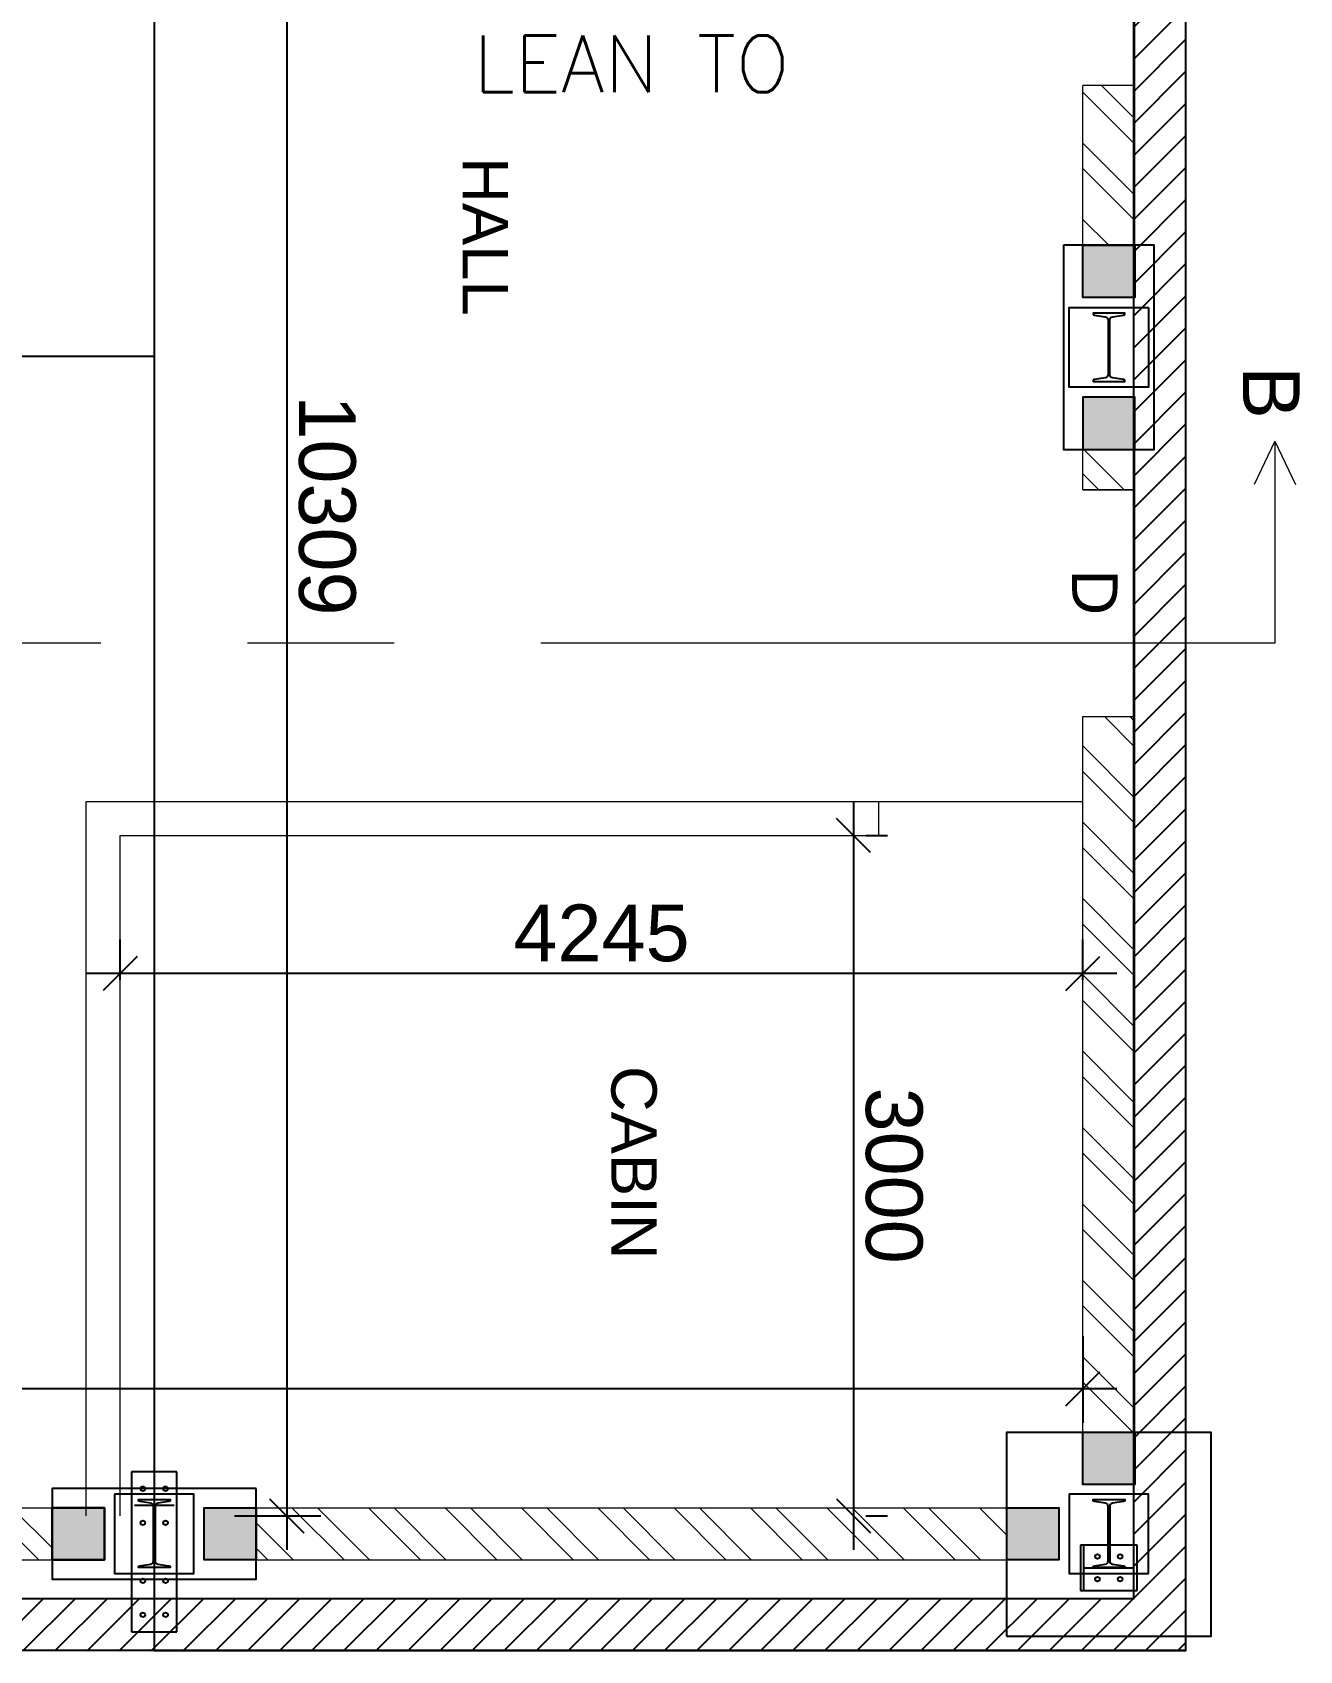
# Model space of a CAD drawing. Header units: millimetres. Extents: x -1427 to 62750, y 0 to 21191.
# Drawn here: x 57161 to 62750, y 7136 to 14274 of the extents above; entities that cross this region are included whole.
import ezdxf

# ---------------------------------------------------------------- set-up
doc = ezdxf.new("R2010")
doc.units = ezdxf.units.MM
doc.header["$MEASUREMENT"] = 0
doc.linetypes.add('CENTER', pattern=[345.194, 215.747, -43.149, 43.149, -43.149])
doc.linetypes.add('CONTIN', pattern=[0])
doc.layers.get('0').update_dxf_attribs({"linetype": 'CONTIN'})
doc.layers.get('Defpoints').update_dxf_attribs({"linetype": 'CONTINUOUS'})
for name, color, linetype in [('1', 7, 'CONTIN'), ('10', 7, 'CONTIN'), ('11', 6, 'CONTIN'), ('14', 1, 'CONTIN'), ('27', 7, 'CENTER'), ('STL', 1, 'CONTINUOUS')]:
    doc.layers.add(name, color=color, linetype=linetype)
for name, color, linetype, lineweight in [('Column', 1, 'CONTINUOUS', 25), ('dim', 3, 'CONTINUOUS', 18), ('Footing', 135, 'CONTINUOUS', 25), ('Plate', 7, 'CONTINUOUS', 25), ('Section Line', 51, 'CONTINUOUS', 15), ('TEXT', 7, 'CONTINUOUS', 25), ('wall', 7, 'CONTINUOUS', 20)]:
    doc.layers.add(name, color=color, linetype=linetype, lineweight=lineweight)
doc.layers.add('HATCH', color=252, linetype='CONTINUOUS', lineweight=13, true_color=0x969696)
doc.styles.add('ARIAL', font='ARIAL.TTF')
doc.styles.add('ARIAL1000', font='arial.ttf', dxfattribs={"height": 2500})
doc.styles.add('SIMPLEX', font='SIMPLEX')
doc.dimstyles.new('STANDARD$0', dxfattribs={"dimscale": 0, "dimtxt": 250, "dimasz": 150, "dimexe": 150, "dimexo": 150, "dimgap": 50, "dimtad": 1, "dimdec": 0, "dimzin": 0, "dimdsep": 46, "dimtxsty": 'ARIAL', "dimcen": 0, "dimdle": 150, "dimadec": 0, "dimazin": 0, "dimtm": 1e-09, "dimtfac": 1.5, "dimtdec": 0, "dimtofl": 0, "dimtmove": 2, "dimatfit": 3, "dimfxl": 1, "dimtvp": 1, "dimtolj": 1, "dimtzin": 0, "dimarcsym": 0})

# ---------------------------------------------------------------- blocks, each defined once
blk = doc.blocks.new('WCOL')
for p, q in [((-113.914, 222.133), (113.914, 222.133)), ((0, 222.133), (0, 0)), ((-113.914, 0), (113.914, 0))]:
    blk.add_line(p, q)
blk = doc.blocks.new('BOLT_0')
at = {"layer": '1'}
blk.add_circle((0, 0), 25.4, dxfattribs=at)
blk = doc.blocks.new('asfa')
at = {"linetype": 'Continuous'}
h = blk.add_hatch(dxfattribs=at)
h.set_pattern_fill('ANSI31', color=1, scale=800, style=0)
h.set_pattern_definition([(45, (38075.48, 2656.93), (-70.71068, 70.71068), [])])
h.paths.add_polyline_path([(46833.7, 7136.1), (46833.7, 18556.1), (62248.7, 18556.1), (62248.7, 7136.1)])
h.paths.add_polyline_path([(47063.7, 18326.1), (47063.7, 7366.1), (58063.7, 7366.1), (62018.7, 7366.1), (62018.7, 18326.1)], flags=16)
for p, q in [((57698.7, 18556.1), (57698.7, 7136.1)), ((61798.7, 7400.1), (61798.7, 7602.1)), ((62018.7, 7400.1), (62018.7, 7602.1)), ((61798.7, 7501.1), (62018.7, 7501.1))]:
    blk.add_line(p, q)
for points in [[(62248.7, 7136.1), (46833.7, 7136.1), (46833.7, 18556.1), (62248.7, 18556.1)], [(57698.7, 7136.1), (62248.7, 7136.1), (62248.7, 18556.1), (57698.7, 18556.1)]]:
    blk.add_lwpolyline(points)
blk.add_lwpolyline([(47063.7, 18326.1), (47063.7, 7366.1), (58063.7, 7366.1), (62018.7, 7366.1), (62018.7, 18326.1), (47063.7, 18326.1)], close=True)
at = {"layer": '10'}
for p, q in [((57598.7, 7925.1), (57598.7, 7219.1)), ((57798.7, 7925.1), (57598.7, 7925.1)), ((57798.7, 7219.1), (57798.7, 7925.1)), ((62033.7, 7601.1), (61783.7, 7601.1)), ((61783.7, 7601.1), (61783.7, 7401.1)), ((62033.7, 7401.1), (62033.7, 7601.1)), ((61783.7, 7401.1), (62033.7, 7401.1)), ((57598.7, 7219.1), (57798.7, 7219.1))]:
    blk.add_line(p, q, dxfattribs=at)
at = {"layer": '27', "color": 3, "linetype": 'Continuous'}
blk.add_line((46810, 12846.1), (57698.7, 12846.1), dxfattribs=at)
at = {"layer": '10'}
for name, p, xscale, yscale, zscale in [('BOLT_0', (57648.7, 7850.1), 0.3937008, 0.3937008, 0.3937008), ('BOLT_0', (57748.7, 7850.1), 0.3937008, 0.3937008, 0.3937008), ('WCOL', (57698.7, 7366.1), 0.76812184, 1.855, 1.855), ('BOLT_0', (57648.7, 7700.1), 0.3937008, 0.3937008, 0.3937008), ('BOLT_0', (57748.7, 7700.1), 0.3937008, 0.3937008, 0.3937008), ('BOLT_0', (57648.7, 7444.1), 0.3937008, 0.3937008, 0.3937008), ('BOLT_0', (57748.7, 7444.1), 0.3937008, 0.3937008, 0.3937008), ('BOLT_0', (57648.7, 7294.1), 0.3937008, 0.3937008, 0.3937008), ('BOLT_0', (57748.7, 7294.1), 0.3937008, 0.3937008, 0.3937008)]:
    blk.add_blockref(name, p, dxfattribs=dict(at, xscale=xscale, yscale=yscale, zscale=zscale))
at = {"layer": '10', "xscale": 0.3937008, "yscale": 0.3937008, "zscale": 0.3937008, "rotation": 270}
for p in [(61858.7, 7551.1), (61958.7, 7551.1), (61858.7, 7451.1), (61958.7, 7451.1)]:
    blk.add_blockref('BOLT_0', p, dxfattribs=at)
at = {"layer": '11', "style": 'SIMPLEX'}
blk.add_text('LEAN TO', height=250, dxfattribs=at).set_placement((59106.8, 14010.5))
blk = doc.blocks.new('_Oblique')
at = {"color": 0, "linetype": 'ByBlock', "lineweight": -2}
blk.add_line((-0.5, -0.5), (0.5, 0.5), dxfattribs=at)
blk = doc.blocks.new('*D72707070')
at = {"layer": 'Defpoints', "color": 0, "linetype": 'Continuous'}
for p in [(85305.2, 4718.8), (74996.2, 4338.1), (85305.2, 4338.1)]:
    blk.add_point(p, dxfattribs=at)
at = {"layer": 'dim', "color": 0, "lineweight": -2, "ltscale": 200}
for p, q in [((74996.2, 4488.1), (74996.2, 4868.8)), ((85305.2, 4488.1), (85305.2, 4868.8)), ((74846.2, 4718.8), (85455.2, 4718.8))]:
    blk.add_line(p, q, dxfattribs=at)
at = {"layer": 'dim', "color": 0, "linetype": 'Continuous', "lineweight": -2, "xscale": 150, "yscale": 150, "zscale": 150, "rotation": 180}
blk.add_blockref('_Oblique', (74996.2, 4718.8), dxfattribs=at)
at = {"layer": 'dim', "color": 0, "linetype": 'Continuous', "lineweight": -2, "xscale": 150, "yscale": 150, "zscale": 150}
blk.add_blockref('_Oblique', (85305.2, 4718.8), dxfattribs=at)
at = {"layer": 'dim', "color": 0, "linetype": 'Continuous', "insert": (80849.2, 4896.5), "char_height": 250, "attachment_point": 5, "style": 'ARIAL'}
blk.add_mtext('\\A1;10309', dxfattribs=at)
blk = doc.blocks.new('*D73717171')
at = {"layer": 'Defpoints', "color": 0, "linetype": 'Continuous'}
for p in [(84362.9, 8229.8), (84362, -6250.2), (84745.7, -6250.2)]:
    blk.add_point(p, dxfattribs=at)
at = {"layer": 'dim', "color": 0, "lineweight": -2, "ltscale": 200}
for p, q in [((84745.7, 8379.8), (84745.7, 2132.3)), ((84512.9, 8229.8), (84895.7, 8229.8)), ((84745.7, -6400.2), (84745.7, 1115.8)), ((84512, -6250.2), (84895.7, -6250.2))]:
    blk.add_line(p, q, dxfattribs=at)
at = {"layer": 'dim', "color": 0, "linetype": 'Continuous', "lineweight": -2, "xscale": 150, "yscale": 150, "zscale": 150}
for p, rotation in [((84745.7, 8229.8), 90), ((84745.7, -6250.2), 270)]:
    blk.add_blockref('_Oblique', p, dxfattribs=dict(at, rotation=rotation))
at = {"layer": 'dim', "color": 0, "linetype": 'Continuous', "insert": (84593.6, 1624), "char_height": 250, "attachment_point": 5, "rotation": 90, "style": 'ARIAL'}
blk.add_mtext('\\A1;14480', dxfattribs=at)
blk = doc.blocks.new('*D77757575')
at = {"layer": 'Defpoints', "color": 0, "linetype": 'Continuous'}
for p in [(85305.2, 7218.7), (82305.2, 7123), (85305.2, 7123)]:
    blk.add_point(p, dxfattribs=at)
at = {"layer": 'dim', "color": 0, "lineweight": -2, "ltscale": 200}
for p, q in [((82305.2, 7273), (82305.2, 7368.7)), ((85305.2, 7273), (85305.2, 7368.7)), ((82155.2, 7218.7), (85455.2, 7218.7))]:
    blk.add_line(p, q, dxfattribs=at)
at = {"layer": 'dim', "color": 0, "linetype": 'Continuous', "lineweight": -2, "xscale": 150, "yscale": 150, "zscale": 150, "rotation": 180}
blk.add_blockref('_Oblique', (82305.2, 7218.7), dxfattribs=at)
at = {"layer": 'dim', "color": 0, "linetype": 'Continuous', "lineweight": -2, "xscale": 150, "yscale": 150, "zscale": 150}
blk.add_blockref('_Oblique', (85305.2, 7218.7), dxfattribs=at)
at = {"layer": 'dim', "color": 0, "linetype": 'Continuous', "insert": (83805.2, 7396.5), "char_height": 250, "attachment_point": 5, "style": 'ARIAL'}
blk.add_mtext('\\A1;3000', dxfattribs=at)
blk = doc.blocks.new('*D78767676')
at = {"layer": 'Defpoints', "color": 0, "linetype": 'Continuous'}
for p in [(83091.8, 8229.8), (82913.9, 3984.8), (83091.8, 3984.8)]:
    blk.add_point(p, dxfattribs=at)
at = {"layer": 'dim', "color": 0, "lineweight": -2, "ltscale": 200}
for p, q in [((82913.9, 8379.8), (82913.9, 3834.8)), ((82941.8, 8229.8), (82763.9, 8229.8)), ((82941.8, 3984.8), (82763.9, 3984.8))]:
    blk.add_line(p, q, dxfattribs=at)
at = {"layer": 'dim', "color": 0, "linetype": 'Continuous', "lineweight": -2, "xscale": 150, "yscale": 150, "zscale": 150}
for p, rotation in [((82913.9, 8229.8), 90), ((82913.9, 3984.8), 270)]:
    blk.add_blockref('_Oblique', p, dxfattribs=dict(at, rotation=rotation))
at = {"layer": 'dim', "color": 0, "linetype": 'Continuous', "insert": (82736.2, 6107.3), "char_height": 250, "attachment_point": 5, "rotation": 90, "style": 'ARIAL'}
blk.add_mtext('\\A1;4245', dxfattribs=at)
blk = doc.blocks.new('col')
at = {"layer": 'STL', "ltscale": 500}
blk.add_lwpolyline([(-150, 0), (-150, -70), (-148.3, -70, 0.373883), (-141.4, -64), (-134.6, -15.8, -0.373878), (-120.8, -3.8), (0, -3.7), (120.8, -3.8, -0.373878), (134.6, -15.8), (141.4, -64, 0.373883), (148.3, -70), (150, -70), (150, 0), (150, 70), (148.3, 70, 0.373883), (141.4, 64), (134.6, 15.8, -0.373878), (120.8, 3.8), (0, 3.8), (-120.8, 3.8, -0.373878), (-134.6, 15.8), (-141.4, 64, 0.373883), (-148.3, 70), (-150, 70)], format="xyb", close=True, dxfattribs=at)
blk = doc.blocks.new('ghask')
at = {"layer": 'HATCH', "ltscale": 200}
for points in [[(79701.7, 8459.8), (79701.7, 8229.8), (79931.7, 8229.8), (79931.7, 8459.8)], [(80371.7, 8459.8), (80371.7, 8229.8), (80601.7, 8229.8), (80601.7, 8459.8)], [(84937.2, 8229.8), (84937.2, 8459.8), (85167.2, 8459.8), (85167.2, 8229.8)], [(85270.2, 7894.8), (85270.2, 8124.8), (85500.2, 8124.8), (85500.2, 7894.8)], [(85270.2, 4354.8), (85270.2, 4584.8), (85500.2, 4584.8), (85500.2, 4354.8)], [(85270.2, 3684.8), (85270.2, 3914.8), (85500.2, 3914.8), (85500.2, 3684.8)]]:
    blk.add_hatch(color=256, dxfattribs=at).paths.add_polyline_path(points)
at = {"layer": 'wall', "lineweight": 9, "ltscale": 200}
h = blk.add_hatch(dxfattribs=at)
h.set_pattern_fill('ANSI32', color=9, scale=25)
h.set_pattern_definition([(45, (-184611.6, -237338), (-168.3798, 168.3798), []), (45, (-184499.34, -237338), (-168.3798, 168.3798), [])])
h.paths.add_polyline_path([(80601.7, 8459.8), (80601.7, 8229.8), (80780.3, 8229.8), (80780.3, 8459.8)])
h.paths.add_polyline_path([(79701.7, 8229.8), (79701.7, 8459.8), (78998.2, 8459.8), (78998.2, 8229.8)])
h = blk.add_hatch(dxfattribs=at)
h.set_pattern_fill('ANSI32', color=9, scale=25)
h.set_pattern_definition([(45, (-184646.6, -237338), (-168.3798, 168.3798), []), (45, (-184534.34, -237338), (-168.3798, 168.3798), [])])
h.paths.add_polyline_path([(84937.2, 8229.8), (84937.2, 8459.8), (81780.3, 8459.8), (81780.3, 8229.8)])
h.paths.add_polyline_path([(85271.2, 4584.8), (85501.2, 4584.8), (85500.2, 7894.8), (85270.2, 7894.8)])
h.paths.add_polyline_path([(85270.2, 1084.8), (85500.2, 1084.8), (85501.2, 3684.8), (85271.2, 3684.8)])
h.paths.add_polyline_path([(85271.2, -2415.2), (85501.2, -2415.2), (85500.2, 184.8), (85270.2, 184.8)])
h.paths.add_polyline_path([(85271.2, -5915.2), (85501.2, -5915.2), (85500.2, -3315.2), (85270.2, -3315.2)])
h.paths.add_polyline_path([(84935.2, -6480.2), (84935.2, -6250.2), (81880.7, -6250.2), (81880.7, -6480.2)])
at = {"layer": 'Column', "ltscale": 200}
for points in [[(79701.7, 8459.8), (79931.7, 8459.8), (79931.7, 8229.8), (79701.7, 8229.8), (79701.7, 8459.8)], [(80601.7, 8459.8), (80371.7, 8459.8), (80371.7, 8229.8), (80601.7, 8229.8), (80601.7, 8459.8)], [(84937.2, 8229.8), (84937.2, 8459.8), (85167.2, 8459.8), (85167.2, 8229.8), (84937.2, 8229.8)], [(85270.2, 7894.8), (85270.2, 8124.8), (85500.2, 8124.8), (85500.2, 7894.8), (85270.2, 7894.8)], [(85500.2, 4584.8), (85500.2, 4354.8), (85270.2, 4354.8), (85270.2, 4584.8), (85500.2, 4584.8)], [(85270.2, 4354.8), (85270.2, 4584.8), (85500.2, 4584.8), (85500.2, 4354.8), (85270.2, 4354.8)], [(85500.2, 3684.8), (85500.2, 3914.8), (85270.2, 3914.8), (85270.2, 3684.8), (85500.2, 3684.8)], [(85270.2, 3684.8), (85270.2, 3914.8), (85500.2, 3914.8), (85500.2, 3684.8), (85270.2, 3684.8)]]:
    blk.add_lwpolyline(points, dxfattribs=at)
at = {"layer": 'Footing', "ltscale": 200}
for points in [[(85837.2, 7894.8), (84937.2, 7894.8), (84937.2, 8794.8), (85837.2, 8794.8)], [(79701.7, 8144.8), (80601.7, 8144.8), (80601.7, 8544.8), (79701.7, 8544.8)], [(85185.2, 4584.8), (85185.2, 3684.8), (85585.2, 3684.8), (85585.2, 4584.8)]]:
    blk.add_lwpolyline(points, close=True, dxfattribs=at)
at = {"layer": 'Plate', "ltscale": 0.5}
for points in [[(79976.7, 8519.8), (80326.7, 8519.8), (80326.7, 8169.8), (79976.7, 8169.8)], [(85560.2, 8519.8), (85210.2, 8519.8), (85210.2, 8169.8), (85560.2, 8169.8)], [(85210.2, 3959.8), (85560.2, 3959.8), (85560.2, 4309.8), (85210.2, 4309.8)]]:
    blk.add_lwpolyline(points, close=True, dxfattribs=at)
at = {"layer": 'Section Line', "ltscale": 0.5}
for q in [(80756.1, 9168.1), (80756.1, 8985)]:
    blk.add_line((80565.5, 9076.6), q, dxfattribs=at)
at = {"layer": 'Section Line', "linetype": 'CENTER', "ltscale": 15}
blk.add_lwpolyline([(80565.5, 9076.6), (81456.2, 9076.6), (81456.2, 1263.7), (80564.5, 1263.7)], dxfattribs=at)
at = {"layer": 'STL', "ltscale": 500}
blk.add_lwpolyline([(80001.7, 8344.8), (80001.7, 8274.8), (80003.4, 8274.8, 0.373883), (80010.3, 8280.8), (80017.1, 8329, -0.373878), (80031, 8341), (80151.7, 8341.1), (80272.5, 8341, -0.373878), (80286.4, 8329), (80293.1, 8280.8, 0.373883), (80300.1, 8274.8), (80301.7, 8274.8), (80301.7, 8344.8), (80301.7, 8414.8), (80300.1, 8414.8, 0.373883), (80293.1, 8408.8), (80286.4, 8360.6, -0.373878), (80272.5, 8348.6), (80151.7, 8348.6), (80031, 8348.6, -0.373878), (80017.1, 8360.6), (80010.3, 8408.8, 0.373883), (80003.4, 8414.8), (80001.7, 8414.8)], format="xyb", close=True, dxfattribs=at)
at = {"layer": 'wall', "lineweight": 20, "ltscale": 200}
for p, q in [((79931.7, 8459.8), (75366.2, 8459.8)), ((78997.2, 8459.8), (78997.2, 8229.8)), ((84937.2, 8459.8), (80371.7, 8459.8)), ((80779.3, 8229.8), (80779.3, 8459.8)), ((80780.3, 8229.8), (80780.3, 8459.8)), ((81780.3, 8229.8), (81780.3, 8459.8)), ((79931.7, 8229.8), (78997.2, 8229.8)), ((80780.3, 8229.8), (80371.7, 8229.8)), ((84937.2, 8229.8), (81780.3, 8229.8)), ((82155.2, 3834.8), (82155.2, 8229.8)), ((85270.2, 4354.8), (85270.2, 7894.8)), ((85500.2, 4354.8), (85500.2, 7894.8)), ((82305.2, 7329.8), (82155.2, 7329.8)), ((82305.2, 3984.8), (82305.2, 7329.8)), ((85305.2, 3984.8), (82305.2, 3984.8)), ((85270.2, 854.8), (85270.2, 3913.3)), ((85500.2, 854.8), (85500.2, 3913.3)), ((85305.2, 3834.8), (82155.2, 3834.8))]:
    blk.add_line(p, q, dxfattribs=at)
at = {"layer": 'Footing', "xscale": -1}
for p in [(85384.2, 8344.8), (85384.2, 4134.8)]:
    blk.add_blockref('col', p, dxfattribs=at)
at = {"layer": 'TEXT', "ltscale": 0.5, "insert": (80232.8, 8936), "char_height": 250, "width": 235.958, "attachment_point": 7, "style": 'ARIAL1000'}
blk.add_mtext('\\pxqc;B', dxfattribs=at)
at = {"layer": 'TEXT', "ltscale": 0.05, "char_height": 200, "width": 2850.082, "attachment_point": 7, "style": 'ARIAL'}
for s, insert in [('D', (81131.1, 8182.9)), ('CABIN', (83321.4, 6147.7)), ('HALL', (79313, 5495.5))]:
    blk.add_mtext(s, dxfattribs=dict(at, insert=insert))
at = {"layer": 'dim', "ltscale": 200}
dim = blk.add_linear_dim(base=(82913.9, 3984.8), p1=(83091.8, 8229.8), p2=(83091.8, 3984.8), angle=90, dimstyle='STANDARD$0', override={"dimscale": 1, "dimfxl": 400}, dxfattribs=at)
dim.commit()
dim.dimension.update_dxf_attribs({"geometry": '*D78767676', "text_midpoint": (82736.2, 6107.3)})
dim = blk.add_linear_dim(base=(84745.7, -6250.2), p1=(84362.9, 8229.8), p2=(84362, -6250.2), angle=90, dimstyle='STANDARD$0', override={"dimscale": 1, "dimfxl": 400}, dxfattribs=at)
dim.commit()
dim.dimension.update_dxf_attribs({"geometry": '*D73717171', "text_midpoint": (84593.6, 1624), "dimtype": 160})
dim = blk.add_linear_dim(base=(85305.2, 7218.7), p1=(82305.2, 7123), p2=(85305.2, 7123), dimstyle='STANDARD$0', override={"dimscale": 1, "dimfxl": 400}, dxfattribs=at)
dim.commit()
dim.dimension.update_dxf_attribs({"geometry": '*D77757575', "text_midpoint": (83805.2, 7396.5)})
dim = blk.add_linear_dim(base=(85305.2, 4718.8), p1=(74996.2, 4338.1), p2=(85305.2, 4338.1), dimstyle='STANDARD$0', override={"dimscale": 1, "dimfxl": 400}, dxfattribs=at)
dim.commit()
dim.dimension.update_dxf_attribs({"geometry": '*D72707070', "text_midpoint": (80849.2, 4896.5), "dimtype": 160})

msp = doc.modelspace()

# ---------------------------------------------------------------- block references
at = {"linetype": 'Continuous'}
msp.add_blockref('asfa', (0, 0), dxfattribs=at)
at = {"layer": '14', "color": 1, "linetype": 'Continuous', "rotation": 270}
msp.add_blockref('ghask', (53563.9, 93036.3), dxfattribs=at)

doc.saveas('drawing.dxf')
